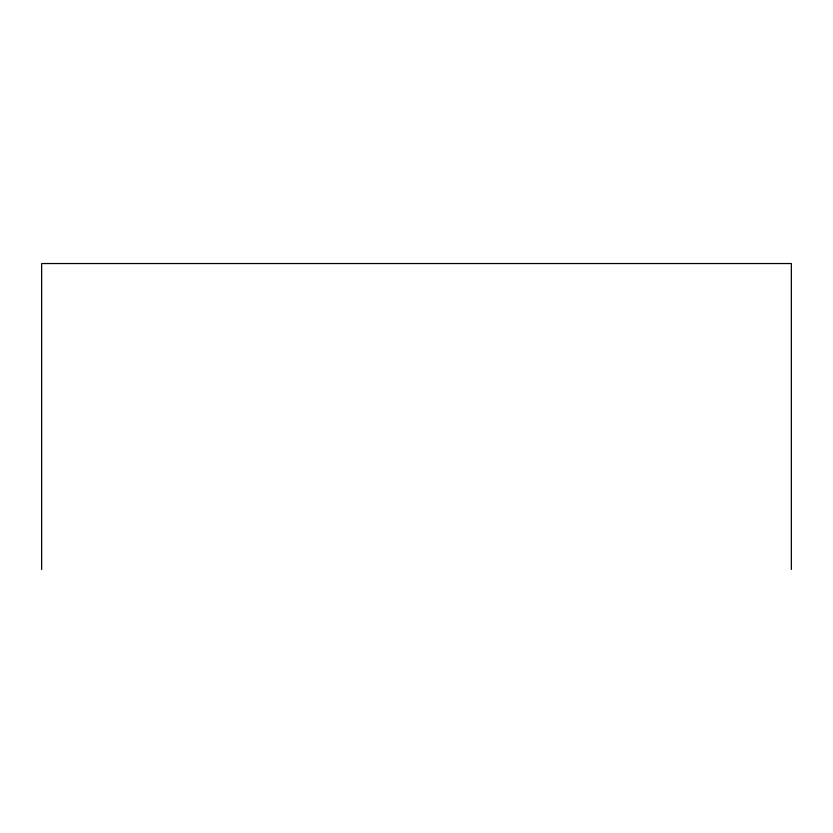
<?xml version="1.0" encoding="UTF-8"?>
<svg xmlns="http://www.w3.org/2000/svg" width="833" height="833" viewBox="0 0 833 833"><rect width="100%" height="100%" fill="white"/><g stroke="black" fill="none" stroke-linecap="round" stroke-linejoin="round"><path stroke-width="1.25" d="M791.35 569.46L791.35 263.54L41.65 263.54L41.65 569.46"/></g></svg>
